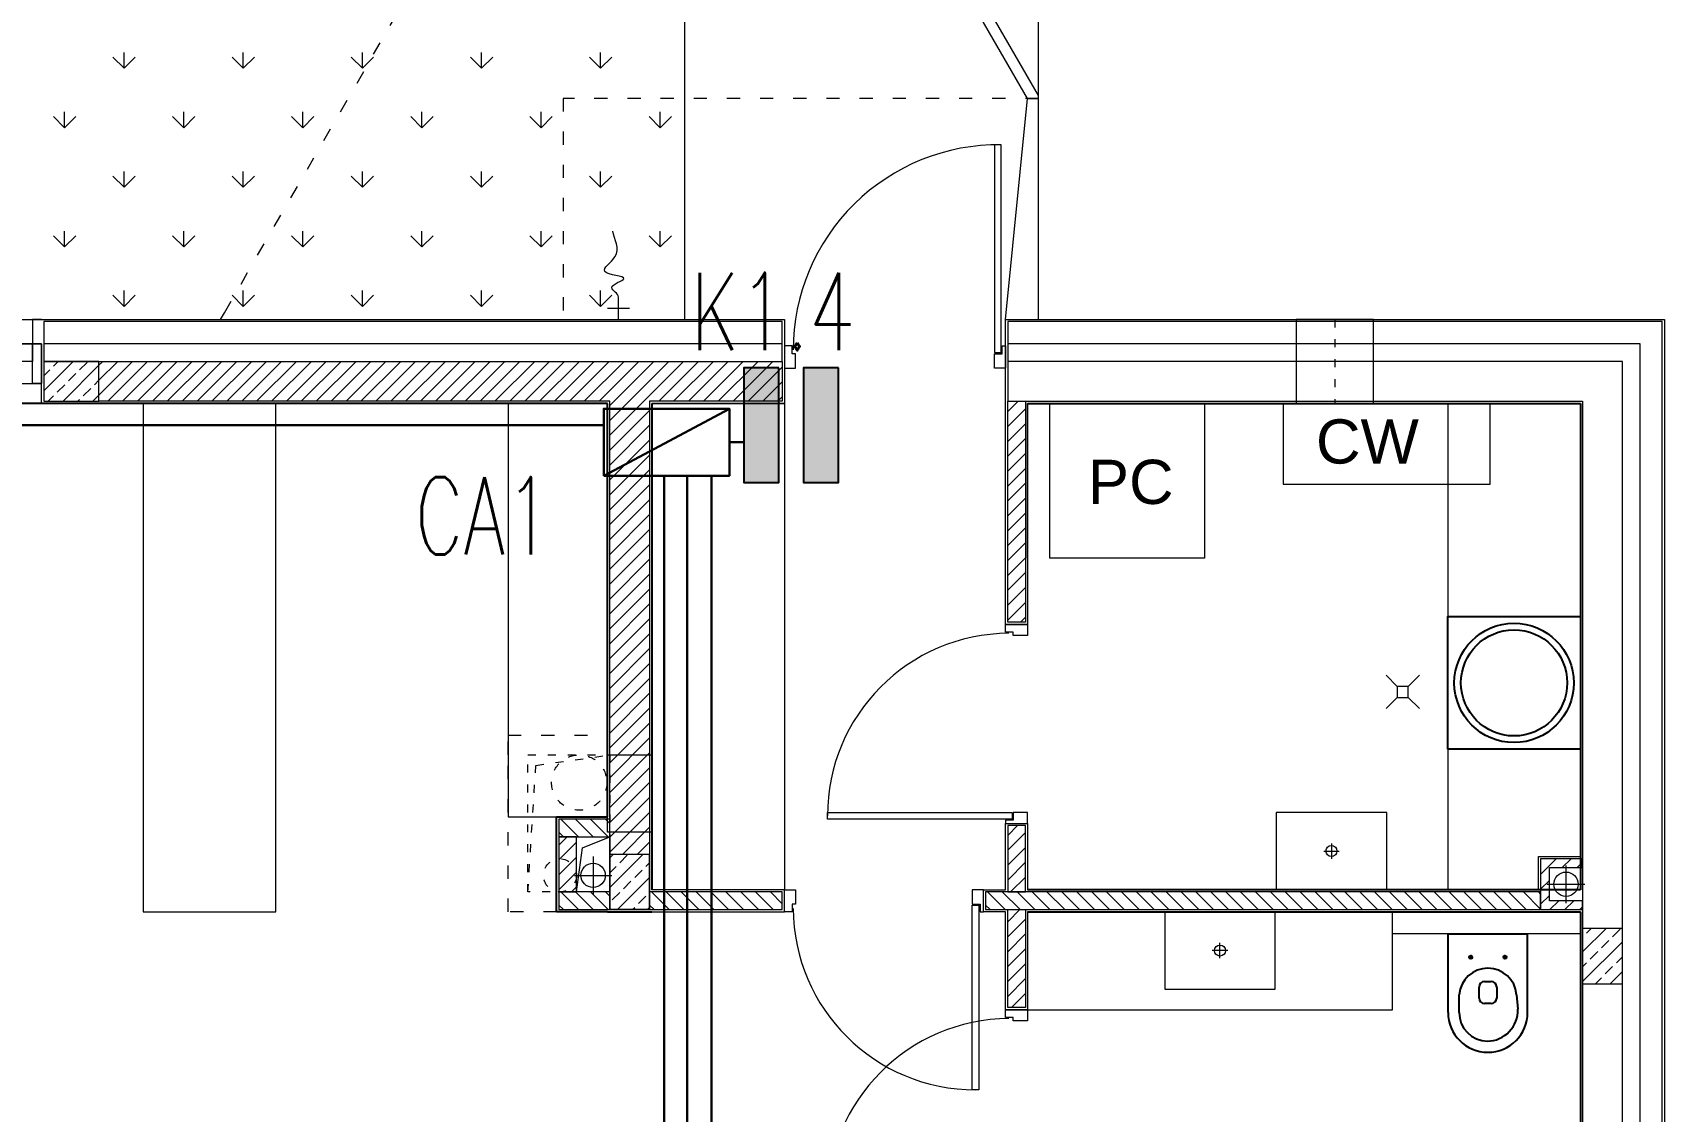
# Model space of a CAD drawing. Header units: millimetres. Extents: x 1780 to 154263, y -7240 to 17216.
# Drawn here: x 147730 to 148468, y 3525 to 4013 of the extents above; entities that cross this region are included whole.
import ezdxf

# ---------------------------------------------------------------- set-up
doc = ezdxf.new("R2010")
doc.units = ezdxf.units.MM
doc.linetypes.add('ACAD_ISO03W100', pattern=[30, 12, -18])
for name, color, linetype, lineweight in [('2d_SX_aranżacja drukowana', 200, 'Continuous', 5), ('2d_SX_aranżacja niedrukowana', 191, 'Continuous', 5), ('2d_SX_gruba przekroje', 90, 'Continuous', 20), ('2d_SX_instalacje', 200, 'Continuous', 9), ('2d_SX_instalacje szkic - kanalizacja sanitarna', 44, 'Continuous', 5), ('2d_SX_instalacje szkic - wentylacja nawiew', 170, 'Continuous', 5), ('2d_SX_instalacje szkic - wentylacja wywiew', 14, 'Continuous', 5), ('2d_SX_instalacje szkic - woda', 140, 'Continuous', 5), ('2d_SX_przebicia', 96, 'Continuous', 13), ('2d_SX_stolarka drzwiowa', 211, 'Continuous', 5), ('2d_SX_stolarka okienna', 5, 'Continuous', 5), ('2d_SX_stolarka okznaczenia', 251, 'Continuous', 5), ('2d_SX_szraf', 251, 'Continuous', 0), ('2d_SX_warstwy', 181, 'Continuous', 9), ('2d_SX_widok', 10, 'Continuous', 9), ('SX_PZT_utwardzona', 10, 'Continuous', 9)]:
    doc.layers.add(name, color=color, linetype=linetype, lineweight=lineweight)
doc.layers.add('2d_SX_powierzchnia', color=251, linetype='Continuous', plot=False)
doc.layers.add('2d_SX_rewizja 18 września', color=210, linetype='Continuous')
doc.layers.add('60 instalacje elektryka', color=10, linetype='Continuous')
doc.styles.add('OPIS', font='simplex.shx', dxfattribs={"width": 0.7, "height": 4})
doc.styles.add('ROMANS', font='romans.shx', dxfattribs={"height": 0.2})
doc.linetypes.add('ZIGZAG', pattern='A,0.00254,-5.08,[131,ltypeshp.shx,S=5.08,R=0,X=-5.08,Y=0],-10.16,[131,ltypeshp.shx,S=5.08,R=180,X=5.08,Y=0],-5.08', length=20.32254)

# ---------------------------------------------------------------- blocks, each defined once
blk = doc.blocks.new('PDKLD B1')
at = {"layer": '2d_SX_szraf'}
h = blk.add_hatch(dxfattribs=at)
h.set_pattern_fill('GRASS', color=8, scale=1.5, style=0)
h.set_pattern_definition([(90, (98496.447, -22378.067), (-26.94077, 26.94077), [7.14375, -46.73779]), (45, (98496.447, -22378.067), (-26.94077, 26.94077), [7.14375, -30.95625]), (135, (98496.447, -22378.067), (-26.94077, -26.94077), [7.14375, -30.95625])])
edge = h.paths.add_edge_path()
edge.add_line((113454.67, -11861.25), (113444.67, -11861.25))
edge.add_line((113444.67, -11861.25), (113444.67, -11243.25))
edge.add_line((113444.67, -11243.25), (112719.67, -11243.25))
edge.add_line((112719.67, -11243.25), (112719.67, -11243.25))
edge.add_line((112719.67, -11243.25), (112617.17, -11243.25))
edge.add_line((112617.17, -11243.25), (112617.17, -12034.25))
edge.add_line((112617.17, -12034.25), (112617.17, -12034.25))
edge.add_line((112617.17, -12034.25), (112617.17, -12575.26))
edge.add_line((112617.17, -12575.26), (113459.67, -12575.26))
edge.add_line((113459.67, -12575.26), (113459.67, -11861.25))
h = blk.add_hatch(dxfattribs=at)
h.set_pattern_fill('ANSI31', color=8, scale=1.5, angle=360, style=0)
h.set_pattern_definition([(45, (4094.675, -11046.748), (-3.36759605, 3.36759605), [])])
h.paths.add_polyline_path([(113605.67, -12612.26), (113613.67, -12612.26), (113613.67, -12712.26), (113605.67, -12712.26)])
h = blk.add_hatch(dxfattribs=at)
h.set_pattern_fill('ANSI31', color=8, scale=1.5, angle=90, style=0)
h.set_pattern_definition([(135, (119664.319, -26102.483), (-3.367596, -3.367596), [])])
h.paths.add_polyline_path([(113425.67, -12809.26), (113425.67, -12801.26), (113402.67, -12801.26), (113402.67, -12809.26)])
h = blk.add_hatch(dxfattribs=at)
h.set_pattern_fill('ANSI31', color=8, scale=1.5, style=0)
h.set_pattern_definition([(45, (100312.4465, -19065.902), (-3.367596, 3.367596), [])])
h.paths.add_polyline_path([(113605.67, -12834.26), (113613.67, -12834.26), (113613.67, -12804.26), (113605.67, -12804.26)])
h = blk.add_hatch(dxfattribs=at)
h.set_pattern_fill('ANSI31', color=8, scale=1.5, angle=180, style=0)
h.set_pattern_definition([(225, (126703.9, -6572.6104), (3.367596, -3.367596), [])])
h.paths.add_polyline_path([(113410.67, -12809.26), (113402.67, -12809.26), (113402.67, -12834.26), (113410.67, -12834.26)])
h = blk.add_hatch(dxfattribs=at)
h.set_pattern_fill('ANSI31', color=8, scale=1.5, angle=90, style=0)
h.set_pattern_definition([(135, (119664.319, -26135.483), (-3.367596, -3.367596), [])])
h.paths.add_polyline_path([(113425.67, -12842.26), (113425.67, -12834.26), (113402.67, -12834.26), (113402.67, -12842.26)])
h = blk.add_hatch(dxfattribs=at)
h.set_pattern_fill('ANSI31', color=8, scale=1.5, angle=90, style=0)
h.set_pattern_definition([(135, (119705.319, -26135.483), (-3.367596, -3.367596), [])])
h.paths.add_polyline_path([(113503.67, -12842.26), (113503.67, -12834.26), (113443.67, -12834.26), (113443.67, -12842.26)])
h = blk.add_hatch(dxfattribs=at)
h.set_pattern_fill('ANSI31', color=8, scale=1.5, angle=90, style=0)
h.set_pattern_definition([(135, (119857.319, -26135.483), (-3.367596, -3.367596), [])])
h.paths.add_polyline_path([(113846.67, -12842.26), (113846.67, -12834.26), (113595.67, -12834.26), (113595.67, -12842.26)])
h = blk.add_hatch(dxfattribs=at)
h.set_pattern_fill('ANSI31', color=8, scale=1.5, angle=360, style=0)
h.set_pattern_definition([(45, (4094.675, -11102.4664), (-3.36759605, 3.36759605), [])])
h.paths.add_polyline_path([(113605.67, -12842.26), (113613.67, -12842.26), (113613.67, -12886.54), (113605.67, -12886.54)])
at = {"color": 8, "ltscale": 5}
for p, q in [((113804.84, -12888.76), (113804.84, -12853.26)), ((113840.84, -12888.76), (113840.84, -12853.26)), ((113815.09, -12864.71), (113815.09, -12862.81)), ((113830.59, -12864.71), (113830.59, -12862.81)), ((113814.14, -12863.76), (113816.04, -12863.76)), ((113829.64, -12863.76), (113831.54, -12863.76)), ((113818.84, -12882.26), (113818.84, -12877.26)), ((113821.34, -12874.76), (113824.34, -12874.76)), ((113826.84, -12877.26), (113826.84, -12882.26)), ((113809.84, -12888.76), (113809.84, -12880.76)), ((113824.34, -12884.76), (113821.34, -12884.76)), ((113835.84, -12880.76), (113836.41, -12887.33))]:
    blk.add_line(p, q, dxfattribs=at)
at = {"color": 8}
blk.add_lwpolyline([(113804.67, -12769.68), (113804.67, -12709.68), (113864.67, -12709.68), (113864.67, -12769.68), (113804.67, -12769.68)], close=True, dxfattribs=at)
at = {"color": 8, "ltscale": 5}
blk.add_lwpolyline([(113804.84, -12853.26), (113840.84, -12853.26)], dxfattribs=at)
at = {"color": 8}
for radius in [27, 24]:
    blk.add_circle((113834.67, -12739.68), radius, dxfattribs=at)
at = {"color": 8, "ltscale": 5}
for centre in [(113815.09, -12863.76), (113830.59, -12863.76)]:
    blk.add_circle(centre, 0.75, dxfattribs=at)
for centre, radius, start, end in [((113822.84, -12881.8), 13.04, 4.58122, 175.41878), ((113821.34, -12877.26), 2.5, 90, 180), ((113824.34, -12877.26), 2.5, 0, 90), ((113821.34, -12882.26), 2.5, 180, 270), ((113824.34, -12882.26), 2.5, 270, 0), ((113822.84, -12888.76), 18, 180, 270), ((113822.84, -12888.76), 13, 180, 269.06848), ((113822.41, -12887.76), 14, 270.89763, 1.7357), ((113822.84, -12888.76), 18, 270, 0)]:
    blk.add_arc(centre, radius, start, end, dxfattribs=at)
at = {"layer": '2d_SX_aranżacja drukowana', "color": 8, "ltscale": 5}
for p, q in [((113614.67, -12683.26), (113614.67, -12613.26)), ((113614.67, -12613.26), (113684.67, -12613.26)), ((113624.67, -12683.26), (113624.67, -12613.26)), ((113694.67, -12613.26), (113694.67, -12683.26)), ((113724.67, -12613.26), (113804.67, -12613.26)), ((113730.25, -12613.26), (113730.25, -12649.76)), ((113823.95, -12649.76), (113823.95, -12613.26)), ((113730.25, -12649.76), (113823.95, -12649.76)), ((113694.67, -12683.26), (113624.67, -12683.26)), ((113614.67, -12843.26), (113614.67, -12887.54)), ((113779.67, -12843.26), (113864.67, -12843.26)), ((113779.67, -12853.26), (113779.67, -12843.26)), ((113779.67, -12887.54), (113779.67, -12843.26)), ((113864.67, -12843.26), (113864.67, -12853.26)), ((113864.67, -12853.26), (113779.67, -12853.26)), ((113614.67, -12887.54), (113779.67, -12887.54))]:
    blk.add_line(p, q, dxfattribs=at)
for points in [[(113777.09, -12833.26), (113777.09, -12798.26), (113727.09, -12798.26), (113727.09, -12833.26)], [(113676.67, -12843.26), (113676.67, -12878.26), (113726.67, -12878.26), (113726.67, -12843.26)]]:
    blk.add_lwpolyline(points, close=True, dxfattribs=at)
for points in [[(113748.59, -12815.76), (113755.59, -12815.76)], [(113752.09, -12812.26), (113752.09, -12819.26)], [(113705.17, -12860.76), (113698.17, -12860.76)], [(113701.67, -12864.26), (113701.67, -12857.26)]]:
    blk.add_lwpolyline(points, dxfattribs=at)
for centre in [(113752.09, -12815.76), (113701.67, -12860.76)]:
    blk.add_circle(centre, 2.5, dxfattribs=at)
at = {"layer": '2d_SX_aranżacja niedrukowana', "color": 8}
for p, q in [((113274.67, -12613.26), (113214.67, -12613.26)), ((113214.67, -12613.26), (113214.67, -12843.26)), ((113274.67, -12843.26), (113274.67, -12613.26)), ((113424.67, -12613.26), (113379.67, -12613.26)), ((113379.67, -12613.26), (113379.67, -12800.26)), ((113424.67, -12800.26), (113424.67, -12613.26)), ((113444.67, -12613.26), (113504.67, -12613.26)), ((113444.67, -12833.26), (113444.67, -12613.26)), ((113504.67, -12613.26), (113504.67, -12833.26)), ((113804.67, -12613.26), (113804.67, -12833.26)), ((113379.67, -12800.26), (113424.67, -12800.26)), ((113504.67, -12833.26), (113444.67, -12833.26)), ((113214.67, -12843.26), (113274.67, -12843.26))]:
    blk.add_line(p, q, dxfattribs=at)
at = {"layer": '2d_SX_gruba przekroje', "color": 8}
for p, q in [((113168.67, -12575.26), (113164.67, -12575.26)), ((113164.67, -12575.26), (113164.67, -12586.26)), ((113168.67, -12575.26), (113504.67, -12575.26)), ((113504.67, -12575.26), (113504.67, -12613.26)), ((113604.67, -12613.26), (113604.67, -12575.26)), ((113604.67, -12575.26), (113902.67, -12575.26)), ((113902.67, -12575.26), (113902.67, -13421.26)), ((113164.67, -12586.26), (113168.67, -12586.26)), ((113168.67, -12613.26), (113168.67, -12586.26)), ((113424.67, -12613.26), (113168.67, -12613.26)), ((113424.67, -12800.26), (113424.67, -12613.26)), ((113504.67, -12613.26), (113444.67, -12613.26)), ((113444.67, -12613.26), (113444.67, -12833.26)), ((113604.67, -12713.26), (113604.67, -12613.26)), ((113614.67, -12613.26), (113614.67, -12713.26)), ((113864.67, -12613.26), (113614.67, -12613.26)), ((113864.67, -12818.26), (113864.67, -12613.26)), ((113614.67, -12713.26), (113604.67, -12713.26)), ((113401.67, -12843.26), (113401.67, -12800.26)), ((113401.67, -12800.26), (113424.67, -12800.26)), ((113604.67, -12833.26), (113604.67, -12803.26)), ((113604.67, -12803.26), (113614.67, -12803.26)), ((113614.67, -12803.26), (113614.67, -12833.26)), ((113845.67, -12833.26), (113845.67, -12818.26)), ((113845.67, -12818.26), (113864.67, -12818.26)), ((113845.67, -12833.26), (113845.67, -12818.26)), ((113845.67, -12818.26), (113864.67, -12818.26)), ((113504.67, -12833.26), (113444.67, -12833.26)), ((113504.67, -12843.26), (113504.67, -12833.26)), ((113594.67, -12843.26), (113594.67, -12833.26)), ((113594.67, -12833.26), (113604.67, -12833.26)), ((113614.67, -12833.26), (113845.67, -12833.26)), ((113424.67, -12843.26), (113401.67, -12843.26)), ((113444.67, -12843.26), (113424.67, -12843.26)), ((113444.67, -12843.26), (113504.67, -12843.26)), ((113604.67, -12843.26), (113594.67, -12843.26)), ((113604.67, -12887.54), (113604.67, -12843.26)), ((113864.67, -12843.26), (113614.67, -12843.26)), ((113614.67, -12843.26), (113614.67, -12887.54)), ((113845.67, -12843.26), (113864.67, -12843.26)), ((113864.67, -13057.54), (113864.67, -12843.26)), ((113614.67, -12887.54), (113604.67, -12887.54))]:
    blk.add_line(p, q, dxfattribs=at)
at = {"layer": '2d_SX_instalacje', "color": 8}
for points in [[(113781.85, -12741.24), (113776.85, -12736.24)], [(113786.85, -12741.24), (113791.85, -12736.24)], [(113781.85, -12746.24), (113776.85, -12751.24)], [(113786.85, -12746.24), (113791.85, -12751.24)]]:
    blk.add_lwpolyline(points, dxfattribs=at)
blk.add_lwpolyline([(113786.85, -12746.24), (113786.85, -12741.24), (113781.85, -12741.24), (113781.85, -12746.24)], close=True, dxfattribs=at)
at = {"layer": '2d_SX_instalacje szkic - kanalizacja sanitarna', "color": 8}
for points in [[(113418.17, -12818.26), (113418.17, -12835.26)], [(113418.17, -12818.26), (113418.17, -12835.26)], [(113858.17, -12822.26), (113858.17, -12839.26)], [(113409.67, -12826.76), (113426.67, -12826.76)], [(113409.67, -12826.76), (113426.67, -12826.76)], [(113849.67, -12830.76), (113866.67, -12830.76)]]:
    blk.add_lwpolyline(points, dxfattribs=at)
for centre in [(113418.17, -12826.76), (113418.17, -12826.76), (113858.17, -12830.76)]:
    blk.add_circle(centre, 5.5, dxfattribs=at)
at = {"layer": '2d_SX_instalacje szkic - wentylacja nawiew', "color": 8, "linetype": 'ACAD_ISO03W100', "ltscale": 0.3}
blk.add_line((113753.67, -12575.26), (113753.67, -12613.26), dxfattribs=at)
at = {"layer": '2d_SX_instalacje szkic - wentylacja wywiew', "color": 8, "linetype": 'ACAD_ISO03W100', "ltscale": 0.3}
for centre, radius in [((113411.88, -12784.76), 12.5), ((113403.17, -12826.76), 7.5)]:
    blk.add_circle(centre, radius, dxfattribs=at)
at = {"layer": '2d_SX_instalacje szkic - woda', "color": 8}
for p, q in [((113429.67, -12575.26), (113429.67, -12565.26)), ((113434.67, -12570.26), (113424.67, -12570.26))]:
    blk.add_line(p, q, dxfattribs=at)
at = {"layer": '2d_SX_instalacje szkic - woda', "color": 8, "start_tangent": (0.020138, 0.999797), "end_tangent": (-0.22984, 0.973228)}
blk.add_spline([(113429.67, -12565.26), (113426.61, -12560.87), (113432.12, -12556.88), (113423.44, -12553.58), (113427.99, -12546.97), (113427.02, -12535.28)], degree=3, dxfattribs=at)
at = {"layer": '2d_SX_powierzchnia', "color": 8}
for p, q in [((113424.67, -12613.26), (112668.67, -12613.26)), ((113424.67, -12800.26), (113424.67, -12613.26)), ((113444.67, -12613.26), (113444.67, -12833.26)), ((113614.67, -12613.26), (113864.67, -12613.26)), ((113864.67, -12613.26), (113864.67, -12833.26)), ((113401.67, -12843.26), (113401.67, -12800.26)), ((113401.67, -12800.26), (113424.67, -12800.26)), ((113864.67, -12833.26), (113614.67, -12833.26)), ((113424.67, -12843.26), (113401.67, -12843.26)), ((113424.67, -12843.26), (113444.67, -12843.26)), ((113614.67, -12843.26), (113864.67, -12843.26)), ((113864.67, -12843.26), (113864.67, -13057.54))]:
    blk.add_line(p, q, dxfattribs=at)
at = {"layer": '2d_SX_przebicia', "color": 8}
for p, q in [((113771.17, -12575.26), (113736.17, -12575.26)), ((113736.17, -12575.26), (113736.17, -12613.26)), ((113771.17, -12613.26), (113771.17, -12575.26)), ((113736.17, -12613.26), (113771.17, -12613.26)), ((113424.67, -12772.26), (113444.67, -12772.26)), ((113424.67, -12807.26), (113424.67, -12772.26)), ((113444.67, -12772.26), (113444.67, -12807.26)), ((113410.67, -12809.26), (113425.67, -12809.26)), ((113410.67, -12834.26), (113410.67, -12809.26)), ((113413.38, -12814.35), (113425.67, -12809.26)), ((113444.67, -12807.26), (113424.67, -12807.26)), ((113425.67, -12809.26), (113425.67, -12834.26)), ((113410.67, -12834.26), (113413.38, -12814.35)), ((113850.67, -12823.26), (113865.67, -12823.26)), ((113850.67, -12838.26), (113850.67, -12823.26)), ((113865.67, -12823.26), (113865.67, -12838.26)), ((113425.67, -12834.26), (113410.67, -12834.26)), ((113865.67, -12838.26), (113850.67, -12838.26))]:
    blk.add_line(p, q, dxfattribs=at)
at = {"layer": '2d_SX_przebicia', "color": 8, "linetype": 'ACAD_ISO03W100', "ltscale": 0.3}
for p, q in [((113388.67, -12772.26), (113425.67, -12772.26)), ((113388.67, -12834.26), (113388.67, -12772.26)), ((113392.24, -12777.01), (113425.67, -12772.26)), ((113425.67, -12772.26), (113425.67, -12834.26)), ((113388.67, -12834.26), (113392.24, -12777.01)), ((113425.67, -12834.26), (113388.67, -12834.26))]:
    blk.add_line(p, q, dxfattribs=at)
at = {"layer": '2d_SX_stolarka drzwiowa', "color": 8}
for points in [[(113602.67, -12590.26), (113602.67, -12496.24), (113599.67, -12496.24), (113599.67, -12590.26)], [(113607.67, -12801.26), (113524.17, -12801.26), (113524.17, -12798.26), (113607.67, -12798.26)], [(113592.67, -12840.26), (113592.67, -12923.76), (113589.67, -12923.76), (113589.67, -12840.26)]]:
    blk.add_lwpolyline(points, close=True, dxfattribs=at)
for points in [[(113508.17, -12587.26), (113504.67, -12587.26), (113504.67, -12597.26), (113509.67, -12597.26), (113509.67, -12590.76), (113508.17, -12590.76), (113508.17, -12587.26)], [(113599.67, -12590.76), (113603.17, -12590.76), (113603.17, -12587.26), (113604.67, -12587.26), (113604.67, -12597.26), (113599.67, -12597.26), (113599.67, -12590.76)], [(113604.67, -12716.76), (113604.67, -12713.26), (113614.67, -12713.26), (113614.67, -12718.26), (113608.17, -12718.26), (113608.17, -12716.76), (113604.67, -12716.76)], [(113608.17, -12798.26), (113608.17, -12801.76), (113604.67, -12801.76), (113604.67, -12803.26), (113614.67, -12803.26), (113614.67, -12798.26), (113608.17, -12798.26)], [(113508.17, -12843.26), (113504.67, -12843.26), (113504.67, -12833.26), (113509.67, -12833.26), (113509.67, -12839.76), (113508.17, -12839.76), (113508.17, -12843.26)], [(113589.67, -12839.76), (113593.17, -12839.76), (113593.17, -12843.26), (113594.67, -12843.26), (113594.67, -12833.26), (113589.67, -12833.26), (113589.67, -12839.76)], [(113604.67, -12891.04), (113604.67, -12887.54), (113614.67, -12887.54), (113614.67, -12892.54), (113608.17, -12892.54), (113608.17, -12891.04), (113604.67, -12891.04)]]:
    blk.add_lwpolyline(points, dxfattribs=at)
at = {"layer": '2d_SX_stolarka okienna', "color": 8}
for p, q in [((113168.67, -12586.26), (112668.67, -12586.26)), ((113164.67, -12586.26), (113168.67, -12586.26)), ((113164.67, -12604.26), (113164.67, -12586.26)), ((113168.67, -12586.26), (113168.67, -12604.26)), ((113168.67, -12604.26), (113168.67, -12586.26)), ((112668.67, -12604.26), (113168.67, -12604.26)), ((113168.67, -12604.26), (113164.67, -12604.26))]:
    blk.add_line(p, q, dxfattribs=at)
blk.add_lwpolyline([(113164.67, -12594.26), (113156.67, -12594.26), (113156.67, -12586.26), (113164.67, -12586.26), (113164.67, -12594.26)], close=True, dxfattribs=at)
at = {"layer": '2d_SX_stolarka okznaczenia', "color": 8}
for centre, radius, start, end in [((113601.53, -12589.1), 92.85, 89.29324, 179.9404), ((113606.6, -12799.68), 82.43, 90.29754, 180.05077), ((113591.1, -12841.33), 82.43, 180.29754, 270.05077), ((113606.6, -12973.96), 82.43, 90.29754, 180.05077)]:
    blk.add_arc(centre, radius, start, end, dxfattribs=at)
at = {"layer": '2d_SX_szraf', "color": 8, "linetype": 'ZIGZAG'}
for p, q in [((113503.67, -12586.26), (113169.67, -12586.26)), ((113891.67, -12586.26), (113605.67, -12586.26)), ((113891.67, -13410.26), (113891.67, -12586.26))]:
    blk.add_line(p, q, dxfattribs=at)
at = {"layer": '2d_SX_szraf', "color": 8, "linetype": 'Continuous'}
for p, q in [((113169.67, -12607.54), (113182.96, -12594.26)), ((113174.11, -12596.36), (113176.22, -12594.26)), ((113178.43, -12612.26), (113194.67, -12596.01)), ((113185.9, -12598.05), (113189.27, -12594.68)), ((113194.67, -12596.01), (113196.43, -12594.26)), ((113194.67, -12602.75), (113203.16, -12594.26)), ((113194.67, -12609.48), (113209.9, -12594.26)), ((113198.63, -12612.26), (113216.63, -12594.26)), ((113205.37, -12612.26), (113223.37, -12594.26)), ((113212.1, -12612.26), (113230.1, -12594.26)), ((113218.84, -12612.26), (113236.84, -12594.26)), ((113225.57, -12612.26), (113243.57, -12594.26)), ((113232.31, -12612.26), (113250.31, -12594.26)), ((113239.04, -12612.26), (113257.04, -12594.26)), ((113245.78, -12612.26), (113263.78, -12594.26)), ((113252.51, -12612.26), (113270.51, -12594.26)), ((113259.25, -12612.26), (113277.25, -12594.26)), ((113265.99, -12612.26), (113283.99, -12594.26)), ((113272.72, -12612.26), (113290.72, -12594.26)), ((113279.46, -12612.26), (113297.46, -12594.26)), ((113286.19, -12612.26), (113304.19, -12594.26)), ((113292.93, -12612.26), (113310.93, -12594.26)), ((113299.66, -12612.26), (113317.66, -12594.26)), ((113306.4, -12612.26), (113324.4, -12594.26)), ((113313.13, -12612.26), (113331.13, -12594.26)), ((113319.87, -12612.26), (113337.87, -12594.26)), ((113326.6, -12612.26), (113344.6, -12594.26)), ((113333.34, -12612.26), (113351.34, -12594.26)), ((113340.07, -12612.26), (113358.07, -12594.26)), ((113346.81, -12612.26), (113364.81, -12594.26)), ((113353.54, -12612.26), (113371.54, -12594.26)), ((113360.28, -12612.26), (113378.28, -12594.26)), ((113367.01, -12612.26), (113385.01, -12594.26)), ((113373.75, -12612.26), (113391.75, -12594.26)), ((113380.48, -12612.26), (113398.48, -12594.26)), ((113387.22, -12612.26), (113405.22, -12594.26)), ((113393.95, -12612.26), (113411.95, -12594.26)), ((113400.69, -12612.26), (113418.69, -12594.26)), ((113407.42, -12612.26), (113425.42, -12594.26)), ((113414.16, -12612.26), (113432.16, -12594.26)), ((113420.89, -12612.26), (113438.89, -12594.26)), ((113425.67, -12614.21), (113445.63, -12594.26)), ((113425.67, -12620.95), (113452.37, -12594.26)), ((113425.67, -12627.68), (113459.1, -12594.26)), ((113447.84, -12612.26), (113465.84, -12594.26)), ((113454.57, -12612.26), (113472.57, -12594.26)), ((113461.31, -12612.26), (113479.31, -12594.26)), ((113468.04, -12612.26), (113486.04, -12594.26)), ((113474.78, -12612.26), (113492.78, -12594.26)), ((113481.51, -12612.26), (113499.51, -12594.26)), ((113488.25, -12612.26), (113503.67, -12596.83)), ((113169.67, -12600.81), (113172.43, -12598.05)), ((113175.8, -12608.15), (113179.17, -12604.78)), ((113180.85, -12603.1), (113184.22, -12599.73)), ((113192.64, -12604.78), (113194.67, -12602.75)), ((113494.98, -12612.26), (113503.67, -12603.56)), ((113171.69, -12612.26), (113174.11, -12609.83)), ((113185.16, -12612.26), (113185.9, -12611.52)), ((113187.58, -12609.83), (113190.95, -12606.47)), ((113191.9, -12612.26), (113194.67, -12609.48)), ((113501.72, -12612.26), (113503.67, -12610.3)), ((113425.67, -12634.42), (113443.67, -12616.42)), ((113425.67, -12641.15), (113443.67, -12623.15)), ((113425.67, -12647.89), (113443.67, -12629.89)), ((113425.67, -12654.62), (113443.67, -12636.62)), ((113425.67, -12661.36), (113443.67, -12643.36)), ((113425.67, -12668.09), (113443.67, -12650.09)), ((113425.67, -12674.83), (113443.67, -12656.83)), ((113425.67, -12681.56), (113443.67, -12663.56)), ((113425.67, -12688.3), (113443.67, -12670.3)), ((113425.67, -12695.04), (113443.67, -12677.04)), ((113425.67, -12701.77), (113443.67, -12683.77)), ((113425.67, -12708.51), (113443.67, -12690.51)), ((113425.67, -12715.24), (113443.67, -12697.24)), ((113425.67, -12721.98), (113443.67, -12703.98)), ((113425.67, -12728.71), (113443.67, -12710.71)), ((113425.67, -12735.45), (113443.67, -12717.45)), ((113425.67, -12742.18), (113443.67, -12724.18)), ((113425.67, -12748.92), (113443.67, -12730.92)), ((113425.67, -12755.65), (113443.67, -12737.65)), ((113425.67, -12762.39), (113443.67, -12744.39)), ((113425.67, -12769.12), (113443.67, -12751.12)), ((113425.67, -12775.86), (113443.67, -12757.86)), ((113425.67, -12782.59), (113443.67, -12764.59)), ((113425.67, -12789.33), (113443.67, -12771.33)), ((113425.67, -12796.06), (113443.67, -12778.06)), ((113425.67, -12802.8), (113443.67, -12784.8)), ((113425.67, -12809.53), (113443.67, -12791.53)), ((113425.67, -12816.27), (113443.67, -12798.27)), ((113431.42, -12817.26), (113443.67, -12805)), ((113425.67, -12818.82), (113427.23, -12817.26)), ((113425.67, -12832.29), (113440.7, -12817.26)), ((113430.22, -12821.01), (113433.59, -12817.64)), ((113438.16, -12817.26), (113443.67, -12811.74)), ((113425.67, -12825.55), (113428.54, -12822.69)), ((113436.96, -12827.74), (113440.32, -12824.37)), ((113442.01, -12822.69), (113443.67, -12821.02)), ((113846.67, -12819.59), (113847, -12819.26)), ((113846.67, -12826.32), (113853.74, -12819.26)), ((113856.47, -12823.26), (113860.47, -12819.26)), ((113863.21, -12823.26), (113865.67, -12820.79)), ((113429.18, -12842.26), (113443.67, -12827.76)), ((113431.9, -12832.79), (113435.27, -12829.42)), ((113846.67, -12833.06), (113850.67, -12829.06)), ((113426.85, -12837.84), (113430.22, -12834.48)), ((113438.64, -12839.53), (113442.01, -12836.16)), ((113846.67, -12839.79), (113850.67, -12835.79)), ((113850.94, -12842.26), (113854.94, -12838.26)), ((113857.68, -12842.26), (113861.68, -12838.26)), ((113864.41, -12842.26), (113865.67, -12841)), ((113435.91, -12842.26), (113436.96, -12841.21)), ((113442.65, -12842.26), (113443.67, -12841.23)), ((113865.67, -12861.36), (113876.28, -12850.76)), ((113865.67, -12854.63), (113865.79, -12854.51)), ((113867.48, -12852.82), (113869.54, -12850.76)), ((113879.27, -12854.51), (113882.63, -12851.14)), ((113865.67, -12874.83), (113883.67, -12856.83)), ((113869.16, -12864.61), (113872.53, -12861.24)), ((113874.21, -12859.56), (113877.58, -12856.19)), ((113865.67, -12868.1), (113867.48, -12866.29)), ((113875.9, -12871.34), (113879.27, -12867.98)), ((113878.22, -12875.76), (113883.67, -12870.3)), ((113880.95, -12866.29), (113883.67, -12863.57)), ((113871.49, -12875.76), (113874.21, -12873.03)), ((113883.67, -12876.88), (113883.67, -12876.88)), ((113883.67, -12883.61), (113883.67, -12883.61)), ((113883.67, -12890.35), (113883.67, -12890.35)), ((113883.67, -12897.08), (113883.67, -12897.08)), ((113883.67, -12903.82), (113883.67, -12903.82)), ((113883.67, -12910.55), (113883.67, -12910.55))]:
    blk.add_line(p, q, dxfattribs=at)
at = {"layer": '2d_SX_warstwy', "color": 8}
for p, q in [((113503.67, -12576.26), (113169.67, -12576.26)), ((113169.67, -12576.26), (113169.67, -12594.26)), ((113503.67, -12594.26), (113503.67, -12576.26)), ((113901.67, -12576.26), (113605.67, -12576.26)), ((113605.67, -12576.26), (113605.67, -12594.26)), ((113901.67, -13420.26), (113901.67, -12576.26)), ((113194.67, -12594.26), (113169.67, -12594.26)), ((113169.67, -12594.26), (113169.67, -12612.26)), ((113169.67, -12594.26), (113503.67, -12594.26)), ((113194.67, -12612.26), (113194.67, -12594.26)), ((113194.67, -12612.26), (113194.67, -12594.26)), ((113194.67, -12594.26), (113503.67, -12594.26)), ((113503.67, -12594.26), (113503.67, -12612.26)), ((113605.67, -12594.26), (113605.67, -12612.26)), ((113883.67, -12594.26), (113605.67, -12594.26)), ((113883.67, -13402.26), (113883.67, -12594.26)), ((113169.67, -12612.26), (113194.67, -12612.26)), ((113425.67, -12612.26), (113194.67, -12612.26)), ((113425.67, -12842.26), (113425.67, -12612.26)), ((113503.67, -12612.26), (113443.67, -12612.26)), ((113443.67, -12612.26), (113443.67, -12842.26)), ((113605.67, -12612.26), (113865.67, -12612.26)), ((113865.67, -12612.26), (113865.67, -13384.26)), ((113443.67, -12817.26), (113425.67, -12817.26)), ((113425.67, -12817.26), (113425.67, -12842.26)), ((113443.67, -12842.26), (113443.67, -12817.26)), ((113865.67, -12819.26), (113846.67, -12819.26)), ((113846.67, -12819.26), (113846.67, -12842.26)), ((113850.67, -12838.26), (113850.67, -12823.26)), ((113850.67, -12823.26), (113865.67, -12823.26)), ((113865.67, -12823.26), (113865.67, -12819.26)), ((113865.67, -12838.26), (113850.67, -12838.26)), ((113865.67, -12842.26), (113865.67, -12838.26)), ((113425.67, -12842.26), (113443.67, -12842.26)), ((113443.67, -12842.26), (113425.67, -12842.26)), ((113846.67, -12842.26), (113850.67, -12842.26)), ((113850.67, -12842.26), (113865.67, -12842.26)), ((113883.67, -12850.76), (113865.67, -12850.76)), ((113865.67, -12850.76), (113865.67, -12875.76)), ((113883.67, -12875.76), (113883.67, -12850.76)), ((113865.67, -12875.76), (113883.67, -12875.76))]:
    blk.add_line(p, q, dxfattribs=at)
for points in [[(113605.67, -12612.26), (113613.67, -12612.26), (113613.67, -12712.26), (113605.67, -12712.26)], [(113425.67, -12809.26), (113425.67, -12801.26), (113402.67, -12801.26), (113402.67, -12809.26)], [(113605.67, -12834.26), (113613.67, -12834.26), (113613.67, -12804.26), (113605.67, -12804.26)], [(113410.67, -12809.26), (113402.67, -12809.26), (113402.67, -12834.26), (113410.67, -12834.26)], [(113425.67, -12842.26), (113425.67, -12834.26), (113402.67, -12834.26), (113402.67, -12842.26)], [(113503.67, -12842.26), (113503.67, -12834.26), (113443.67, -12834.26), (113443.67, -12842.26)], [(113846.67, -12842.26), (113846.67, -12834.26), (113595.67, -12834.26), (113595.67, -12842.26)], [(113605.67, -12842.26), (113613.67, -12842.26), (113613.67, -12886.54), (113605.67, -12886.54)]]:
    blk.add_lwpolyline(points, close=True, dxfattribs=at)
at = {"layer": '2d_SX_widok', "color": 8, "linetype": 'ACAD_ISO03W100', "ltscale": 0.5}
for p, q in [((113619.67, -12475.26), (113404.67, -12475.26)), ((113404.67, -12475.26), (113404.67, -12575.26)), ((113619.67, -12575.26), (113619.67, -12475.26)), ((113379.67, -12772.26), (113379.67, -12763.26)), ((113379.67, -12763.26), (113424.67, -12763.26)), ((113379.67, -12843.26), (113379.67, -12772.26)), ((113401.67, -12843.26), (113379.67, -12843.26))]:
    blk.add_line(p, q, dxfattribs=at)
at = {"layer": '2d_SX_widok', "color": 8, "ltscale": 0.5}
for points in [[(113454.67, -11861.25), (113444.67, -11861.25), (113444.67, -11243.25), (112719.67, -11243.25), (112719.67, -11243.25), (112617.17, -11243.25), (112617.17, -12034.25), (112617.17, -12034.25), (112617.17, -12575.26), (113459.67, -12575.26), (113459.67, -11861.25)], [(113619.67, -12575.26), (113619.67, -11256.25)]]:
    blk.add_lwpolyline(points, dxfattribs=at)
at = {"layer": '2d_SX_widok', "color": 8, "linetype": 'ACAD_ISO03W100', "ltscale": 0.5}
blk.add_lwpolyline([(113249.67, -12575.26), (113251.41, -12572.24), (113459.67, -12211.52), (113459.67, -11843.26)], dxfattribs=at)
at = {"layer": '2d_SX_widok', "color": 8}
blk.add_lwpolyline([(113604.67, -12575.26), (113614.67, -12475.26), (113619.67, -12475.26)], dxfattribs=at)
at = {"layer": 'SX_PZT_utwardzona', "color": 8}
for points in [[(113614.67, -12475.26), (113614.67, -12475.26), (113579.67, -12414.63)], [(113619.67, -12575.26), (113619.67, -12492.26), (113619.67, -12473.92), (113584.67, -12413.29)]]:
    blk.add_lwpolyline(points, dxfattribs=at)
at = {"layer": '60 instalacje elektryka', "char_height": 20, "width": 46.5484, "attachment_point": 1, "rotation": 360, "style": 'ROMANS'}
for s, insert in [('{\\fArial|b0|i0|c238|p34;\\C8;CW}', (113745.09, -12620.46)), ('{\\fArial|b0|i0|c238|p34;\\C8;PC}', (113641.91, -12638.74))]:
    blk.add_mtext(s, dxfattribs=dict(at, insert=insert))
blk = doc.blocks.new('kontaktron')
at = {"layer": '60 instalacje elektryka', "transparency": 33554687}
h = blk.add_hatch(color=256, dxfattribs=at)
h.dxf.hatch_style = 1
h.paths.add_polyline_path([(98382.7, -9882.7), (98405.3, -9882.7), (98405.3, -9956.7), (98382.7, -9956.7)])
h = blk.add_hatch(color=256, dxfattribs=at)
h.dxf.hatch_style = 1
h.paths.add_polyline_path([(98421.3, -9882.7), (98443.8, -9882.7), (98443.8, -9956.7), (98421.3, -9956.7)])
at = {"layer": '60 instalacje elektryka'}
for points in [[(98382.7, -9882.7), (98405.3, -9882.7), (98405.3, -9956.7), (98382.7, -9956.7)], [(98421.3, -9882.7), (98443.8, -9882.7), (98443.8, -9956.7), (98421.3, -9956.7)], [(98421.3, -9882.7), (98443.8, -9882.7), (98443.8, -9956.7), (98421.3, -9956.7)]]:
    blk.add_lwpolyline(points, close=True, dxfattribs=at)

msp = doc.modelspace()

# ---------------------------------------------------------------- linework, layer by layer
at = {"layer": '60 instalacje elektryka', "lineweight": 30}
msp.add_line((148044.92, 3842.95), (147988.09, 3812.6), dxfattribs=at)
msp.add_lwpolyline([(147988.09, 3812.6), (148044.92, 3812.6), (148044.92, 3842.95), (147988.09, 3842.95)], close=True, dxfattribs=at)
for points in [[(147290.89, 3835.55), (147988.09, 3835.55)], [(148044.92, 3827.78), (148051.43, 3827.78)], [(147663.68, 3079.45), (147663.68, 3100.76), (148015.37, 3100.76), (148015.37, 3812.6)], [(147856.32, 3079.45), (147856.32, 3088.47), (148025.81, 3088.47), (148025.81, 3812.6)], [(148148.15, 3079.45), (148148.15, 3088.47), (148036.75, 3088.47), (148036.75, 3812.6)]]:
    msp.add_lwpolyline(points, dxfattribs=at)

# ---------------------------------------------------------------- block references
at = {"layer": '2d_SX_rewizja 18 września'}
msp.add_blockref('PDKLD B1', (34565.1, 16458.59), dxfattribs=at)
at = {"layer": '2d_SX_rewizja 18 września', "xscale": -0.7, "yscale": 0.7, "zscale": 0.7}
msp.add_blockref('kontaktron', (216962.11, 10779.32), dxfattribs=at)

# ---------------------------------------------------------------- texts
at = {"layer": '60 instalacje elektryka', "lineweight": 30, "char_height": 35, "attachment_point": 3, "style": 'OPIS'}
for s, insert, width in [('\\pxql;K1.4', (148104.4, 3904.42), 77.1429), ('\\pxql;CA1', (147980.75, 3812), 78.1667)]:
    msp.add_mtext(s, dxfattribs=dict(at, insert=insert, width=width))

doc.saveas('drawing.dxf')
